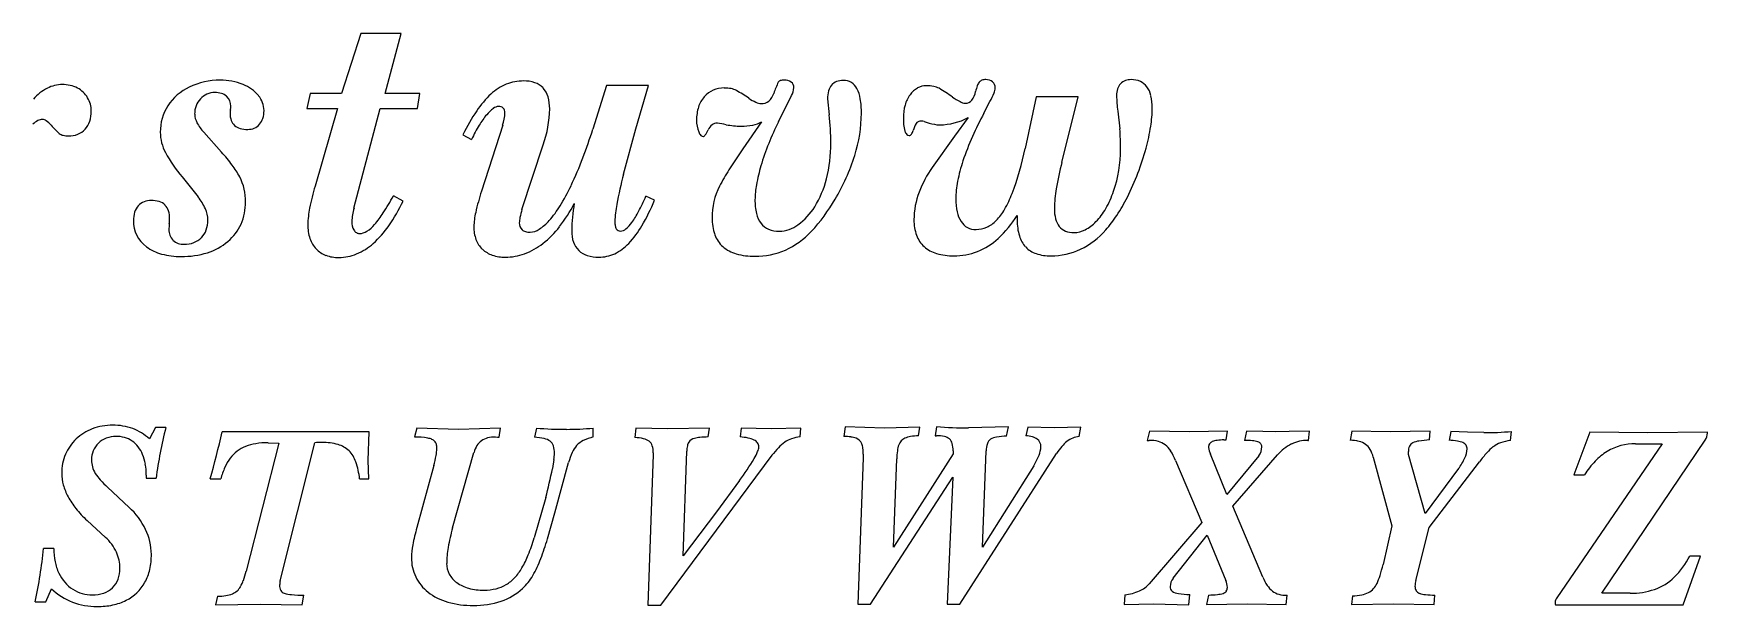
# Model space of a CAD drawing. Extents: x 13 to 1593, y -4 to 197.
# Drawn here: x 1120.9 to 1592.7, y 15.4 to 176.9 of the extents above; entities that cross this region are included whole.
import ezdxf

# ---------------------------------------------------------------- set-up
doc = ezdxf.new("R2010")
doc.units = 0
doc.layers.get('0').update_dxf_attribs({"linetype": 'CONTINUOUS'})

msp = doc.modelspace()

# ---------------------------------------------------------------- linework, layer by layer
for p, q in [((1213.15, 176.89), (1207.68, 159.97)), ((1224.55, 176.89), (1213.15, 176.89)), ((1219.97, 159.97), (1224.55, 176.89)), ((1282.39, 162.19), (1278.53, 149.94)), ((1294.23, 162.19), (1282.39, 162.19)), ((1290.63, 150.04), (1294.23, 162.19)), ((1198.83, 159.97), (1197.9, 155.72)), ((1197.9, 155.72), (1206.54, 155.72)), ((1207.68, 159.97), (1198.83, 159.97)), ((1206.54, 155.72), (1200.24, 133.88)), ((1211.22, 127.63), (1218.57, 155.72)), ((1218.57, 155.72), (1229.14, 155.72)), ((1229.76, 159.97), (1219.97, 159.97)), ((1229.14, 155.72), (1229.76, 159.97)), ((1330.9, 151.95), (1334.52, 159.37)), ((1344.69, 158.48), (1345.16, 153.99)), ((1388.8, 154.43), (1390.49, 157.69)), ((1403.49, 159.02), (1400.41, 144.52)), ((1415.37, 159.02), (1403.49, 159.02)), ((1410.78, 140.56), (1415.37, 159.02)), ((1253.13, 151.02), (1247.13, 132.47)), ((1326.13, 152.01), (1320.85, 144.35)), ((1371.97, 152.06), (1373.38, 151.66)), ((1384.32, 153.18), (1380.47, 147.92)), ((1426.52, 155.01), (1427.09, 149.98)), ((1173.89, 143.43), (1168.87, 149.05)), ((1241.92, 148.35), (1244.37, 147.05)), ((1287.14, 137.24), (1290.63, 150.04)), ((1380.47, 147.92), (1374.19, 139.14)), ((1258.56, 127.28), (1264.55, 145.53)), ((1320.85, 144.35), (1316.92, 138.47)), ((1162.74, 136.46), (1167.25, 130.83)), ((1225.07, 129.66), (1222.32, 131.12)), ((1295.95, 129.88), (1293.5, 131.02)), ((1398.17, 125.58), (1398.17, 124.23)), ((1375.46, 66.09), (1375, 63.51)), ((1155.28, 65.87), (1153.54, 62.67)), ((1158.18, 65.87), (1155.28, 65.87)), ((1215.45, 64.62), (1174.02, 64.62)), ((1190.04, 61.41), (1180.8, 25.34)), ((1186.98, 61.55), (1190.04, 61.41)), ((1190.39, 22.64), (1200.19, 61.55)), ((1215.24, 56.59), (1215.45, 64.62)), ((1228.93, 65.7), (1228.29, 63.18)), ((1240.7, 65.34), (1228.93, 65.7)), ((1252.53, 65.7), (1240.7, 65.34)), ((1251.08, 63.18), (1251.66, 63.16)), ((1251.66, 63.16), (1252.18, 63.11)), ((1252.18, 63.11), (1252.53, 65.7)), ((1262.64, 65.7), (1262.11, 63.11)), ((1278.68, 63.18), (1278.68, 65.7)), ((1290.63, 65.63), (1290.41, 63)), ((1299.7, 65.45), (1290.63, 65.63)), ((1311.47, 65.63), (1299.7, 65.45)), ((1311.04, 63.19), (1311.47, 65.63)), ((1320.4, 65.63), (1320.04, 63.19)), ((1328.83, 65.45), (1320.4, 65.63)), ((1337.16, 65.63), (1328.83, 65.45)), ((1336.95, 63.19), (1337.16, 65.63)), ((1349.7, 66.02), (1349.31, 63.33)), ((1360.79, 65.68), (1349.7, 66.02)), ((1370.74, 65.95), (1360.79, 65.68)), ((1370.36, 63.51), (1370.74, 65.95)), ((1375, 63.51), (1375.39, 63.51)), ((1395.69, 66.02), (1384.46, 65.77)), ((1395.19, 63.43), (1395.69, 66.02)), ((1401.14, 65.95), (1400.61, 63.51)), ((1408.62, 65.77), (1401.14, 65.95)), ((1416.1, 65.95), (1408.62, 65.77)), ((1415.64, 63.33), (1416.1, 65.95)), ((1435.5, 64.85), (1434.82, 62.24)), ((1434.82, 62.24), (1435.39, 62.24)), ((1446.73, 64.67), (1435.5, 64.85)), ((1457.41, 64.85), (1446.73, 64.67)), ((1456.45, 62.34), (1457.05, 62.34)), ((1457.05, 62.34), (1457.41, 64.85)), ((1462.79, 64.85), (1462.26, 62.24)), ((1467.44, 64.73), (1462.79, 64.85)), ((1470.84, 64.67), (1467.44, 64.73)), ((1474.83, 64.73), (1470.84, 64.67)), ((1480.56, 64.85), (1474.83, 64.73)), ((1480.06, 62.24), (1480.27, 62.24)), ((1480.27, 62.24), (1480.56, 64.85)), ((1492.51, 64.86), (1492.01, 62.24)), ((1503.31, 64.59), (1492.51, 64.86)), ((1514.57, 64.86), (1503.31, 64.59)), ((1514.4, 62.35), (1514.57, 64.86)), ((1520.42, 64.77), (1519.93, 62.24)), ((1525.13, 64.52), (1520.42, 64.77)), ((1529.67, 64.41), (1525.13, 64.52)), ((1537.18, 62.17), (1537.5, 64.77)), ((1559.6, 64.57), (1555.03, 52.55)), ((1575.89, 64.36), (1559.6, 64.57)), ((1562.93, 19.14), (1592.08, 62.3)), ((1592.75, 64.57), (1575.89, 64.36)), ((1592.75, 64.29), (1592.75, 64.57)), ((1239, 37.56), (1245.04, 58.85)), ((1267.57, 56.84), (1267.15, 54.26)), ((1295.59, 58.21), (1294.06, 15.81)), ((1295.59, 58.74), (1295.59, 58.21)), ((1297.68, 15.81), (1329.05, 58.02)), ((1303.99, 29.68), (1305.02, 59.19)), ((1354.77, 57.3), (1353.24, 16.04)), ((1354.77, 58.32), (1354.77, 57.3)), ((1380.1, 58.41), (1363.27, 32.18)), ((1363.27, 32.18), (1364.19, 57.02)), ((1380.1, 59.29), (1380.1, 58.41)), ((1381.98, 16.04), (1409.26, 58.54)), ((1388.35, 32.18), (1389.38, 59.28)), ((1457.26, 46.93), (1452.62, 58.34)), ((1466.27, 57.91), (1457.26, 46.93)), ((1458.93, 43.67), (1471.55, 58.13)), ((1498.53, 57.53), (1503.81, 38.18)), ((1508.45, 58.27), (1508.45, 59.05)), ((1513.19, 41.65), (1508.45, 58.27)), ((1579.96, 61.29), (1550.28, 17.83)), ((1572.42, 61.29), (1579.96, 61.29)), ((1152.67, 52.44), (1152.67, 51.55)), ((1215.38, 51.36), (1215.24, 56.59)), ((1233.7, 55.13), (1228.93, 37.65)), ((1267.79, 41.83), (1271.73, 56.01)), ((1402.81, 55.07), (1388.35, 32.18)), ((1442.8, 56.53), (1450.21, 39.09)), ((1522.55, 54.27), (1513.19, 41.65)), ((1514.33, 37.72), (1528.5, 56.22)), ((1555.03, 52.55), (1558.08, 52.55)), ((1147.83, 43.35), (1141.77, 49)), ((1152.67, 51.55), (1155.43, 51.55)), ((1170.69, 51.36), (1173.67, 51.36)), ((1212.79, 51.36), (1215.38, 51.36)), ((1319.9, 50.91), (1313.43, 42.11)), ((1356.79, 16.04), (1380.03, 51.87)), ((1380.03, 51.87), (1378.43, 16.04)), ((1265.27, 46.13), (1262.04, 34.72)), ((1467.37, 23.71), (1458.93, 43.67)), ((1135.96, 39.67), (1141.21, 34.88)), ((1265.74, 34.44), (1267.79, 41.83)), ((1313.43, 42.11), (1303.99, 29.68)), ((1450.21, 39.09), (1435.39, 21.83)), ((1503.81, 38.18), (1501.29, 27.26)), ((1442.09, 23.36), (1451.73, 35.55)), ((1451.73, 35.55), (1456.98, 22.76)), ((1510.5, 22.76), (1514.33, 37.72)), ((1126.6, 31.77), (1123.69, 31.77)), ((1585.84, 15.89), (1590.77, 29.62)), ((1590.77, 29.62), (1587.79, 29.62)), ((1124.32, 16.77), (1125.91, 20.4)), ((1570.97, 19.14), (1562.93, 19.14)), ((1121.35, 16.77), (1124.32, 16.77)), ((1172.71, 18.34), (1172.14, 15.88)), ((1172.14, 15.88), (1184.78, 16.06)), ((1184.78, 16.06), (1196.64, 15.88)), ((1196.64, 15.88), (1197.06, 18.59)), ((1294.06, 15.81), (1297.68, 15.81)), ((1353.24, 16.04), (1356.79, 16.04)), ((1378.43, 16.04), (1381.98, 16.04)), ((1428.51, 18.72), (1428.3, 15.94)), ((1428.3, 15.94), (1436.56, 16.12)), ((1436.56, 16.12), (1446.52, 15.85)), ((1446.52, 15.85), (1446.8, 18.79)), ((1452.09, 18.64), (1451.52, 15.94)), ((1451.52, 15.94), (1462.94, 16.12)), ((1462.94, 16.12), (1473.96, 15.94)), ((1473.96, 15.94), (1474.24, 18.57)), ((1492.72, 18.4), (1492.36, 15.94)), ((1492.36, 15.94), (1504.34, 16.12)), ((1504.34, 16.12), (1515.71, 15.94)), ((1515.71, 15.94), (1515.85, 18.65)), ((1549.93, 15.89), (1585.84, 15.89))]:
    msp.add_line(p, q)
for centre, radius, start, end in [((1131.18, 149.25), 13.8, 117.603, 138.342), ((1129.03, 153.16), 9.33, 90.078, 117.016), ((1129.22, 153.6), 8.89, 62.732, 91.348), ((1129.97, 155.22), 7.11, 29.84, 62.136), ((1171.06, 148.46), 14.71, 115.208, 146.828), ((1173.24, 144.28), 19.43, 89.212, 115.75), ((1173.83, 147.23), 16.47, 68.198, 91.12), ((1176.05, 152.59), 10.68, 39.437, 68.622), ((1259.58, 149.37), 14.3, 112.349, 133.049), ((1258.95, 150.54), 12.97, 89.681, 111.771), ((1259.19, 154.25), 9.27, 71.126, 91.052), ((1260.25, 157.47), 5.88, 43.629, 70.659), ((1259.85, 157.23), 6.33, 16.884, 42.734), ((1315.38, 154.37), 7.16, 88.352, 139.129), ((1315.69, 151.71), 9.81, 79.137, 90.599), ((1316.59, 156.34), 5.09, 61.588, 79.35), ((1285.94, 103.69), 66.01, 56.342, 59.931), ((1361.35, 148.86), 33.72, 154.94, 160.671), ((1331.7, 162.61), 1.05, 107.263, 149.454), ((1332.39, 160.54), 3.23, 88.186, 107.984), ((1332.66, 160.76), 3.01, 53.002, 93.148), ((1333.29, 161.66), 1.91, 358.786, 51.787), ((1329.89, 162), 5.32, 330.408, 355.922), ((1352.92, 158.62), 8.22, 164.996, 180.943), ((1349.05, 159.66), 4.22, 140.162, 165.07), ((1348.42, 160.1), 3.45, 110.55, 139.048), ((1349.05, 158.25), 5.41, 88.846, 109.946), ((1349.29, 159.55), 4.11, 26.012, 91.754), ((1344.52, 156.95), 9.54, 9.178, 27.484), ((1373.35, 155.81), 6.6, 120.024, 144.698), ((1372.5, 157.08), 5.08, 89.521, 118.915), ((1372.66, 151.59), 10.57, 79.309, 90.633), ((1373.69, 156.92), 5.15, 61.28, 79.601), ((1347.45, 113.45), 55.92, 54.506, 59.1), ((1380.08, 161.81), 6.5, 324.737, 348.716), ((1397.9, 158.12), 11.7, 159.956, 168.077), ((1390.6, 160.84), 3.91, 143.862, 160.755), ((1388.81, 162.07), 1.74, 110.436, 141.528), ((1389.24, 160.81), 3.08, 88.664, 109.894), ((1389.42, 161.08), 2.81, 50.07, 92.07), ((1389.84, 161.6), 2.14, 358.215, 49.736), ((1388.01, 161.7), 3.97, 336.983, 357.587), ((1432.23, 159.5), 6.08, 162.525, 180.993), ((1429.9, 160.21), 3.64, 136.232, 162.241), ((1430.07, 159.9), 3.98, 87.288, 134.71), ((1430.4, 157.52), 6.36, 67.058, 91.242), ((1430.97, 159.1), 4.68, 36.323, 66.009), ((1429.08, 157.84), 6.96, 12.709, 35.48), ((1129.8, 155.02), 7.36, 359.983, 30.487), ((1170.12, 149.22), 13.51, 147.319, 180.657), ((1172.4, 154.3), 6.1, 136.738, 181.366), ((1171.91, 154.95), 5.3, 89.283, 138.254), ((1172.07, 154.01), 6.24, 73.353, 90.832), ((1172.69, 156.16), 4, 49.575, 73.1), ((1172.97, 156.54), 3.53, 357.481, 48.922), ((1169.12, 156.66), 7.39, 350.157, 357.888), ((1179.15, 155.06), 6.71, 0.682, 39.915), ((1268.76, 139.71), 27.62, 133.292, 146.141), ((1256.82, 147.11), 10.71, 126.16, 139.993), ((1252.22, 153.55), 2.8, 93.939, 128.021), ((1252.11, 154.65), 1.69, 46.218, 92.753), ((1252, 154.67), 1.76, 356.641, 42.944), ((1255.23, 155.86), 11.15, 359.011, 16.715), ((1319.48, 152.63), 11.7, 162.406, 180.794), ((1316.12, 153.64), 8.19, 138.697, 162.034), ((1330, 169.72), 13.37, 236.009, 245.811), ((1326.19, 161.02), 3.87, 244.545, 267.058), ((1326.16, 160.49), 3.34, 267.024, 306.511), ((1324.74, 161.47), 5, 312.979, 343.17), ((1331.73, 154.69), 22.52, 359.357, 9.664), ((1379.33, 153.23), 13.24, 164.695, 180.66), ((1375.22, 154.32), 8.99, 143.82, 164.508), ((1389.08, 171.75), 15.73, 234.334, 243.457), ((1383.8, 160.9), 3.66, 241.611, 265.88), ((1383.66, 159.49), 2.24, 266.811, 320.421), ((1366.99, 170.42), 26.72, 331.554, 337.388), ((1467.61, 160.63), 41.47, 181.71, 187.788), ((1402.88, 156.16), 33.36, 350.641, 359.474), ((1421.58, 156.07), 14.66, 359.163, 12.993), ((1124.85, 147.31), 5.74, 118.786, 135.858), ((1123.43, 149.91), 2.78, 91.094, 118.874), ((1123.24, 150.62), 2.07, 52.891, 86.315), ((1120.08, 146.07), 7.61, 40.65, 54.597), ((1144.84, 167.42), 25.08, 220.807, 228.295), ((1130.83, 154.08), 6.21, 317.883, 341.795), ((1128.16, 154.89), 9, 342.183, 0.833), ((1171.67, 154.31), 5.36, 181.619, 208.343), ((1178.23, 157.73), 12.77, 207.885, 222.839), ((1183.75, 154.14), 7.46, 170.296, 178.362), ((1181.92, 154.24), 5.63, 178.873, 199.192), ((1179.87, 153.56), 3.47, 199.685, 227.776), ((1181.42, 154.08), 4.21, 268.177, 318.797), ((1181.03, 154.44), 4.75, 318.585, 342.045), ((1179.03, 155.04), 6.83, 342.415, 0.804), ((1291.64, 124.07), 55.34, 145.893, 153.972), ((1284.36, 128.24), 44.2, 148.877, 154.808), ((1264.78, 140.16), 21.27, 139.442, 149.107), ((1242.2, 154.78), 11.55, 341.016, 358.941), ((1235.05, 156.07), 31.33, 340.332, 359.265), ((1315.79, 152.19), 8.01, 177.979, 202.338), ((1314.46, 148.16), 3.75, 127.8, 155.487), ((1313.6, 149.14), 2.46, 89.215, 126.025), ((1310.51, 125.22), 26.56, 77.786, 83.227), ((1320.42, 173.12), 22.35, 258.926, 269.754), ((1320.5, 166.65), 15.89, 269.349, 281.387), ((1322.07, 159.02), 8.1, 281.16, 300.046), ((1392.4, 120.01), 69.3, 152.556, 163.593), ((1273.6, 145.79), 72.03, 0.16, 6.536), ((1313.76, 154.67), 40.49, 342.564, 359.675), ((1378.26, 152.59), 12.18, 177.718, 195.207), ((1384.09, 144.56), 16.03, 154.226, 161.978), ((1370.59, 151.03), 1.06, 111.172, 151.771), ((1371.11, 149.65), 2.53, 88.089, 110.762), ((1370.94, 148.3), 3.9, 74.668, 86.346), ((1376.64, 161.47), 10.34, 251.6, 268.077), ((1376.05, 168.94), 17.8, 270.801, 297.689), ((1463.69, 113.35), 85.42, 151.253, 161.134), ((1129.81, 150.79), 2.67, 231.692, 256.91), ((1130.63, 154.15), 6.13, 256.502, 270.958), ((1130.85, 155.1), 7.08, 269.06, 291.091), ((1131.35, 153.6), 5.5, 291.842, 317.926), ((1168.88, 149.15), 12.27, 180.407, 208.309), ((1180.18, 154.02), 4.02, 228.935, 254.4), ((1181.15, 157.5), 7.64, 254.397, 270.972), ((1162.1, 185.59), 121.77, 334.936, 342.972), ((1311.42, 150.42), 3.3, 202.687, 222.923), ((1309.74, 148.83), 0.984, 221.99, 267.713), ((1309.69, 148.1), 0.256, 271.654, 297.747), ((1309.53, 148.42), 0.615, 297.255, 311.77), ((1308.55, 149.47), 2.05, 312.618, 325.662), ((1301.36, 154.31), 10.72, 325.966, 334.638), ((1368.73, 150.04), 2.32, 196.345, 222.706), ((1367.75, 149.17), 1.01, 224.117, 270.279), ((1367.75, 148.76), 0.595, 270.375, 300.967), ((1367.51, 149.14), 1.05, 301.48, 322.459), ((1365.55, 150.53), 3.44, 323.992, 343.007), ((1368.83, 145), 58.47, 359.332, 4.886), ((1374.3, 160.7), 62.31, 344.974, 350.796), ((1198.91, 166), 46.7, 209.036, 219.241), ((1139.83, 112.22), 46.2, 36.647, 42.495), ((1306.88, 145.61), 38.76, 345.527, 0.558), ((1297.36, 159.91), 57.71, 328.971, 342.477), ((1316.75, 161.75), 85.42, 339.464, 348.362), ((1392.06, 144.02), 35.24, 340.828, 0.482), ((1364.25, 163.52), 72.74, 333.263, 344.883), ((1155.82, 124.04), 26.31, 28.252, 36.767), ((1421.75, 103.88), 138.68, 166.079, 169.67), ((1371.7, 103.49), 65, 147.439, 152.152), ((1377.08, 124.7), 53.28, 163.775, 169.662), ((1402.7, 119.71), 34.5, 145.72, 158.745), ((1424.83, 127.01), 44.23, 161.606, 169.256), ((1496.35, 118.19), 88.45, 165.348, 170.259), ((1165.69, 129.67), 14.96, 359.02, 27.17), ((1262.38, 115.31), 64.85, 163.359, 168.994), ((1314.41, 111.22), 70.55, 162.472, 167.503), ((1217.48, 160.11), 60.81, 328.433, 334.577), ((1331.28, 125.2), 19.12, 153.087, 180.852), ((1348.95, 129.72), 24.7, 169.404, 179.241), ((1316.98, 142.86), 28.29, 328.445, 345.807), ((1390.29, 124.42), 21.23, 158.446, 180.103), ((1408.74, 130.02), 27.87, 169.178, 179.592), ((1443.41, 127.06), 34.77, 169.905, 179.07), ((1397.66, 142.05), 29.3, 330.348, 340.877), ((1154.09, 125.06), 4.93, 138.552, 162.87), ((1153.84, 125.19), 4.65, 87.412, 137.605), ((1154.18, 122.62), 7.22, 72.696, 91.05), ((1155.09, 125.62), 4.09, 45.618, 72.475), ((1155.03, 125.68), 4.08, 17.54, 44.407), ((1156.2, 121.64), 14.37, 24.002, 39.764), ((1161.98, 124.22), 8.05, 0.749, 23.983), ((1165.53, 129.19), 15.12, 336.63, 0.839), ((1224.21, 122.56), 26.01, 168.615, 178.991), ((1225.14, 123.39), 14.54, 163.042, 178.105), ((1154.73, 168.25), 77.11, 327.072, 331.212), ((1179.21, 151.8), 50.93, 325.168, 334.234), ((1244.55, 143.34), 28.97, 318.595, 328.677), ((1236.35, 147.86), 41.5, 322.254, 332.956), ((1327.25, 119.98), 54.68, 170.526, 178.629), ((1316.59, 122.59), 31.88, 168.873, 177.703), ((1236.28, 155.97), 62.42, 332.063, 336.437), ((1240.4, 153.22), 60.26, 329.576, 337.209), ((1339.98, 129.81), 15.73, 179.139, 193.424), ((1326.22, 137.06), 17.37, 305.767, 328.801), ((1303.23, 155.31), 50.32, 317.165, 330.017), ((1397.02, 130.03), 16.14, 179.301, 192.222), ((1367.71, 142.91), 31.08, 329.918, 339.039), ((1420.2, 127.44), 11.56, 179.106, 194.066), ((1407.13, 136.63), 18.39, 316.037, 330.406), ((1382.51, 154.12), 52.2, 326.93, 333.457), ((1156.93, 124.23), 7.89, 163.127, 180.884), ((1157.73, 123.91), 8.69, 178.696, 234.778), ((1152.05, 124.76), 7.21, 358.949, 17.317), ((1174.91, 121.39), 15.87, 173.373, 179.029), ((1143.72, 125.07), 15.54, 353.182, 358.383), ((1161.86, 124.2), 8.16, 340.804, 0.861), ((1166.79, 128.89), 13.84, 310.003, 335.686), ((1210.31, 122.82), 12.1, 179.072, 197.827), ((1215.06, 123.75), 4.46, 178.534, 210.05), ((1210, 128.93), 9.17, 301.976, 320.116), ((1197.72, 138.82), 28.33, 311.915, 325.328), ((1193.98, 142.64), 30.25, 319.639, 327.376), ((1265.53, 121.79), 20.55, 166.786, 178.274), ((1265.98, 123.34), 8.16, 167.748, 178.397), ((1260.32, 123.38), 2.51, 175.702, 226.351), ((1285.34, 119.46), 27.9, 163.737, 168.412), ((1256.17, 132.93), 13.36, 302.976, 319.115), ((1290.66, 123.8), 5.92, 179.299, 190.624), ((1287.38, 123.16), 2.58, 190.175, 209.887), ((1282.15, 128.77), 8.99, 309.395, 325.381), ((1268.39, 136.61), 27.71, 317.07, 329.896), ((1267.7, 139.18), 26.8, 324.618, 332.314), ((1325.65, 124.65), 13.48, 178.87, 199.289), ((1332.06, 127.89), 7.59, 193.18, 216.444), ((1330.2, 126.62), 5.33, 217.362, 246.824), ((1330.89, 130.39), 9.23, 271.264, 306.454), ((1381.3, 124.15), 12.24, 178.934, 199.723), ((1389.43, 128.36), 8.38, 192.035, 212.068), ((1386.36, 126.39), 4.73, 211.644, 272.356), ((1385.92, 130.31), 8.81, 294.451, 315.81), ((1380.81, 135.25), 15.92, 315.889, 330.152), ((1368, 145.31), 36.05, 313.486, 326.819), ((1412.73, 123.97), 14.56, 178.989, 196.432), ((1414.54, 126), 5.72, 193.886, 217.849), ((1411.97, 131.82), 11.56, 297.488, 316.573), ((1397.34, 144.43), 34.48, 318.378, 326.986), ((1163.11, 121.49), 4.06, 177.485, 224.384), ((1163.12, 121.77), 4.28, 226.97, 273.088), ((1164.03, 123.43), 5.84, 290.678, 315.723), ((1163.93, 123.54), 5.99, 315.599, 340.268), ((1164.96, 130.91), 16.56, 287.387, 310.355), ((1206.2, 121.55), 7.8, 198.19, 223.342), ((1213.15, 122.62), 2.24, 209.496, 235.595), ((1212.72, 122.06), 1.54, 236.999, 270.555), ((1212.65, 124.67), 4.15, 271.222, 302.085), ((1254.97, 122.24), 9.97, 179.041, 199.994), ((1252.34, 121.37), 7.21, 200.621, 226.66), ((1260.2, 123.48), 2.51, 230.027, 254.998), ((1260.82, 125.76), 4.87, 254.931, 270.946), ((1260.72, 125.8), 4.91, 272.103, 303.688), ((1247.91, 138.88), 26.87, 307.983, 322.29), ((1282, 121.12), 9.42, 178.973, 198.699), ((1278.75, 120.07), 6, 199.148, 225.806), ((1286.29, 122.53), 1.33, 209.845, 272.66), ((1286.2, 123.73), 2.52, 273.406, 310.977), ((1320.78, 123.02), 8.35, 199.796, 227.942), ((1330.93, 128.65), 7.5, 247.769, 271.224), ((1323.3, 136.88), 23.07, 294.371, 316.849), ((1377.41, 122.85), 8.14, 200.309, 227.633), ((1386.59, 129.04), 7.37, 269.728, 293.787), ((1380.1, 132.72), 18.59, 291.707, 313.135), ((1406.38, 122.12), 7.94, 196.535, 222.713), ((1413.36, 125.18), 4.28, 218.861, 247.955), ((1414.04, 127.09), 6.3, 248.754, 271.196), ((1414.12, 127.78), 6.99, 270.414, 297.139), ((1406.12, 136.41), 22.6, 295.892, 318.799), ((1160.37, 127.17), 12.88, 233.54, 254.827), ((1162.25, 134.25), 20.21, 254.962, 270.712), ((1162.83, 138.2), 24.15, 269.221, 287.067), ((1163.47, 125.14), 7.64, 269.129, 290.049), ((1205.86, 121.28), 7.37, 223.638, 249.613), ((1206.78, 124.08), 10.31, 250.215, 270.957), ((1206.96, 126.82), 13.05, 269.98, 292.492), ((1205.4, 130.25), 16.82, 292.942, 311.945), ((1252.75, 121.81), 7.81, 226.714, 251.038), ((1253.7, 124.85), 10.99, 251.499, 270.849), ((1253.87, 129.67), 15.81, 269.969, 290.083), ((1252.57, 132.87), 19.26, 290.436, 308.065), ((1278.92, 120.35), 6.32, 226.482, 252.125), ((1280.08, 124.13), 10.27, 252.435, 270.967), ((1280.29, 124.39), 10.53, 269.777, 294.777), ((1279.03, 126.74), 13.19, 295.464, 316.96), ((1321.56, 124.18), 9.74, 229.095, 254.489), ((1323.92, 132.68), 18.56, 254.477, 270.968), ((1324.43, 135.15), 21.03, 269.465, 293.512), ((1378.06, 123.74), 9.24, 228.382, 253.523), ((1379.99, 130.41), 16.18, 253.664, 270.947), ((1380.4, 132.57), 18.34, 269.547, 291.001), ((1405.86, 121.84), 7.37, 223.911, 251.414), ((1407.42, 126.72), 12.49, 251.767, 271.089), ((1407.76, 133.46), 19.23, 269.693, 295.339), ((1143.01, 50.74), 15.76, 89.378, 110.648), ((1143.37, 50.24), 16.26, 70.22, 90.637), ((1383.85, 174.5), 108.73, 265.571, 270.319), ((1141.75, 53.28), 12.87, 133.43, 157.05), ((1142.33, 52.64), 13.74, 110.773, 133.354), ((1143.58, 56.84), 6.35, 133.772, 181.216), ((1143.73, 56.83), 6.47, 111.05, 134.695), ((1144.07, 55.7), 7.64, 89.272, 110.411), ((1144.34, 55.5), 7.84, 56.565, 91.264), ((1143.93, 55.29), 8.25, 21.127, 54.982), ((1143.97, 52.34), 14.08, 47.172, 69.654), ((1277.59, 35.44), 123.22, 165.703, 172.487), ((966.54, 109.78), 212.34, 344.03, 347.72), ((1186.85, 39.89), 21.66, 89.648, 98.847), ((1201.97, 39.03), 22.59, 89.467, 94.514), ((1202.49, 45.66), 15.96, 74.51, 91.12), ((1228.04, 37.57), 25.61, 80.933, 89.43), ((1231.26, 58.24), 4.69, 65.54, 80.051), ((1232.18, 60.25), 2.47, 43.411, 65.651), ((1232.41, 60.56), 2.1, 15.917, 41.655), ((1250.08, 58.04), 5, 125.773, 147.254), ((1250.28, 57.67), 5.42, 104.883, 125.231), ((1250.98, 54.95), 8.23, 89.346, 104.745), ((1261.53, 48.58), 14.54, 76.874, 87.696), ((1270.65, 154.12), 88.78, 264.822, 270.301), ((1263.89, 58.3), 4.53, 54.377, 78.013), ((1264.74, 59.82), 2.82, 17.696, 50.501), ((1271.17, 143.62), 78.28, 269.966, 275.505), ((1278.58, 56.49), 6.31, 115.621, 136.863), ((1281.72, 50.12), 13.41, 103.121, 115.944), ((1290.16, 51.25), 11.76, 76.729, 88.746), ((1291.96, 58.62), 4.17, 53.522, 77.591), ((1292.67, 59.84), 2.77, 18.168, 50.321), ((1308.43, 60.07), 3.3, 150.242, 169.19), ((1307.69, 60.29), 2.55, 101.928, 146.359), ((1309.59, 52.86), 10.22, 95.045, 103.736), ((1312.25, 26.87), 36.34, 91.904, 95.622), ((1319.13, 47.36), 15.86, 78.252, 86.681), ((1321.05, 56.37), 6.65, 63.637, 78.705), ((1322.83, 59.9), 2.7, 36.584, 64.164), ((1323.48, 60.45), 1.84, 359.213, 34.861), ((1340.07, 51.32), 12.76, 125.696, 136.19), ((1337.11, 55.25), 7.84, 108.888, 124.907), ((1338.04, 52.49), 10.76, 95.833, 108.802), ((1349.19, 48.1), 15.23, 82.045, 89.568), ((1350.48, 56.92), 6.31, 68.928, 82.48), ((1351.81, 60.23), 2.75, 22.582, 69.956), ((1367.79, 59.93), 3.18, 113.976, 161.184), ((1369.08, 56.8), 6.57, 98.726, 113.141), ((1370.91, 45.99), 17.53, 91.816, 99.295), ((1375.56, 53.74), 9.77, 77.728, 91.017), ((1376.97, 59.98), 3.38, 51.59, 78.667), ((1377.25, 60.66), 2.68, 14.945, 47.254), ((1373.02, 59.45), 7.08, 358.691, 15.537), ((1392.14, 60.51), 2.53, 126.901, 161.273), ((1393.01, 58.64), 4.56, 98.583, 121.586), ((1395.5, 45.47), 17.97, 90.98, 100.155), ((1400.12, 54.6), 8.93, 74.844, 86.857), ((1401.38, 59.15), 4.2, 55.297, 75.176), ((1402.34, 60.57), 2.5, 357.523, 54.761), ((1418.86, 53.68), 10.62, 128.942, 139.896), ((1416.33, 56.59), 6.78, 95.891, 127.76), ((1435.53, 52.5), 9.74, 75.481, 90.811), ((1436.6, 56.65), 5.45, 52.889, 75.486), ((1453.78, 60.3), 1.7, 112.138, 146.855), ((1455.08, 57.09), 5.17, 96.583, 112.083), ((1456.31, 47.85), 14.49, 89.465, 97.246), ((1462.43, 39.8), 22.44, 84.639, 90.439), ((1464, 55.49), 6.67, 72.354, 85.423), ((1465.5, 60.18), 1.75, 39.861, 72.776), ((1479.98, 51.82), 10.41, 89.563, 115.674), ((1491.87, 51.21), 11.04, 76.18, 89.303), ((1493.19, 56.46), 5.62, 55.776, 76.385), ((1510.47, 59.85), 1.89, 116.121, 155.579), ((1512.31, 55.32), 6.78, 97.551, 113.25), ((1515.86, 33.38), 29, 92.896, 98.819), ((1519.37, 43.55), 18.7, 81.103, 88.3), ((1521.4, 55.96), 6.13, 66.678, 81.866), ((1523, 59.7), 2.06, 34.496, 66.535), ((1530.13, 139.44), 75.04, 269.646, 275.634), ((1536.73, 54.78), 7.15, 108.876, 127.507), ((1538.64, 49.28), 12.98, 96.49, 109.005), ((1588.78, 64.52), 3.98, 326.022, 356.646), ((1142.25, 53.07), 13.41, 157.06, 180.405), ((1144.14, 56.64), 6.91, 179.497, 212.377), ((1139.78, 53.38), 12.81, 9.822, 22.415), ((1187.12, 49.14), 13.48, 143.052, 155.894), ((1184.34, 51.24), 9.99, 111.703, 143.101), ((1185.59, 47.86), 13.59, 98.773, 111.333), ((1204.84, 54.05), 7.24, 46.536, 74.735), ((1203.62, 53.4), 8.57, 18.838, 43.593), ((1203.57, 63.75), 31.34, 344.036, 349.284), ((1222.74, 60.21), 11.84, 348.87, 358.927), ((1230.63, 60.05), 3.95, 359.013, 15.886), ((1251.61, 57.1), 6.79, 147.578, 165.082), ((1261.42, 58.75), 6.3, 358.606, 17.726), ((1253.51, 58.86), 14.21, 351.829, 358.955), ((1287.78, 51.95), 16.56, 155.45, 165.774), ((1280.11, 55.49), 8.11, 139.109, 155.737), ((1289.72, 58.88), 5.87, 358.632, 18.07), ((1313.81, 58.93), 8.79, 168.51, 178.347), ((1253.24, 99.67), 82.59, 323.818, 328.974), ((1311, 64.83), 15.14, 329.276, 337.611), ((1321.4, 60.65), 3.93, 336.214, 356.788), ((1346.84, 44.76), 22.19, 136.061, 143.315), ((1349.27, 59.34), 5.43, 7.27, 21.058), ((1342.7, 58.42), 12.06, 359.539, 7.626), ((1386.09, 56.27), 21.91, 172.011, 178.043), ((1372.86, 58.2), 8.54, 161.121, 172.444), ((1395.94, 59.16), 6.56, 160.829, 178.962), ((1388.18, 64.38), 17.34, 327.53, 338.594), ((1397.85, 60.66), 6.98, 338.01, 358.348), ((1425.45, 48.06), 19.28, 139.737, 147.094), ((1435.45, 55.56), 7.03, 31.809, 50.736), ((1427.68, 50.59), 16.24, 21.461, 32.269), ((1453.96, 60.28), 1.88, 149.346, 181.86), ((1456.95, 60.58), 4.87, 184.244, 207.363), ((1463.12, 60.38), 4, 321.929, 0.72), ((1465.74, 60.47), 1.37, 358.21, 36.906), ((1480.99, 50.17), 12.34, 116.554, 139.856), ((1493.59, 57.29), 4.71, 30.476, 54.092), ((1490.57, 55.53), 8.21, 14.109, 30.399), ((1512.13, 59.18), 3.69, 156.771, 181.978), ((1509.22, 64.35), 16.71, 322.873, 335.094), ((1518.76, 60.02), 6.24, 334.346, 357.984), ((1523.08, 59.85), 1.91, 358.457, 32.175), ((1556.43, 35.32), 34.89, 137.859, 143.206), ((1542.33, 48.18), 15.81, 129.045, 138.116), ((1573.62, 44.27), 17.43, 121.654, 136.015), ((1572.27, 46.32), 14.97, 89.41, 121.358), ((1141.52, 53), 12.68, 180.117, 195.235), ((1150.64, 60.91), 14.69, 212.888, 221.919), ((1134.88, 52.53), 17.78, 359.698, 9.814), ((1193.64, 46.2), 20.62, 155.849, 165.517), ((1192.41, 49.39), 20.48, 5.524, 19.34), ((1131.33, 81.42), 138.51, 345.238, 348.689), ((1578.53, 39.55), 24.24, 136.052, 147.575), ((1144.35, 53.81), 15.63, 195.361, 208.512), ((1162.43, 71.35), 30.43, 221.703, 227.256), ((1149.89, 56.82), 21.93, 208.522, 219.011), ((1158.15, 63.49), 32.55, 218.966, 227.026), ((1134.14, 28.25), 20.38, 25.845, 47.79), ((1132.18, 25.13), 13.3, 25.01, 47.202), ((1137.91, 30.08), 16.19, 0.116, 25.859), ((1284.64, 22.1), 57.84, 164.405, 169.382), ((1289.39, 23.19), 52.39, 164.082, 170.244), ((1209.29, 50.77), 55.13, 337.843, 343.082), ((1200.81, 53.22), 67.59, 338.924, 343.873), ((999.6, 43.45), 124.64, 347.638, 354.621), ((1144.93, 31.64), 18.33, 179.598, 191.37), ((1134.3, 26.11), 10.96, 0.214, 25.021), ((1135.3, 29.99), 18.81, 347.358, 0.384), ((1248.02, 28.8), 20.62, 168.926, 178.847), ((1239.74, 29.07), 12.33, 179.344, 205.56), ((1265.33, 27.25), 27.99, 170.081, 179.444), ((1233.03, 41.02), 29.47, 330.029, 337.987), ((1233.62, 40.32), 32.33, 329.938, 339.334), ((1566.43, 40.88), 24.14, 314.526, 332.2), ((1140.36, 30.76), 13.68, 191.52, 205.699), ((1137.93, 29.38), 10.9, 204.734, 236.851), ((1136.9, 26.02), 8.36, 339.428, 0.868), ((1139.75, 29.01), 14.25, 331.579, 347.256), ((1151.78, 32.86), 29.99, 340.366, 345.478), ((1239.62, 29.15), 12.26, 206.112, 232.186), ((1243.51, 27.45), 6.18, 179.356, 207.837), ((1244.45, 28.12), 7.32, 209.007, 234.429), ((1245.4, 33.92), 15.21, 317.041, 329.937), ((1247.59, 32.31), 16.23, 313.281, 329.729), ((1480.13, 29.12), 13.87, 202.975, 214.141), ((1484.16, 29.12), 17.02, 334.985, 342.963), ((1458.83, 37.14), 43.59, 342.648, 346.904), ((1572.63, 34.82), 15.48, 289.592, 313.903), ((1138.54, 33.89), 18.48, 226.883, 270.87), ((1137.41, 28.7), 10.04, 237.225, 270.467), ((1137.62, 27.92), 9.26, 269.181, 289.127), ((1138.32, 25.72), 6.95, 289.657, 313.817), ((1138.59, 25.47), 6.58, 313.587, 338.745), ((1141.69, 27.95), 12.03, 296.223, 331.63), ((1174.14, 25.84), 7.41, 277.68, 292.134), ((1175.12, 23.33), 4.72, 292.581, 330.386), ((1169.16, 26.57), 11.5, 331.058, 340.756), ((1198.73, 21.04), 8.49, 169.166, 177.375), ((1193.14, 21.31), 2.89, 177.576, 207.882), ((1192.13, 20.86), 1.79, 210.451, 252.245), ((1194.35, 28.53), 9.78, 253.552, 265.711), ((1242.13, 32.5), 16.45, 232.439, 254.139), ((1246.11, 30.26), 10.02, 233.848, 255.184), ((1247.67, 36.28), 16.25, 255.277, 270.724), ((1247.99, 33.99), 13.95, 269.548, 283.591), ((1248.81, 30.5), 10.37, 283.725, 300.848), ((1247.45, 32.61), 16.54, 288.572, 312.9), ((1248.21, 31.33), 11.39, 301.304, 316.947), ((1426.85, 33.29), 14.67, 276.518, 293.271), ((1429.67, 26.73), 7.53, 293.248, 319.423), ((1444.94, 21.05), 3.66, 141.032, 180.551), ((1442.84, 20.93), 1.57, 176.864, 231.255), ((1444.05, 22.9), 3.88, 235.526, 263.498), ((1447.35, 44.64), 25.85, 261.687, 268.787), ((1453.84, 26.83), 8.07, 275.344, 287.142), ((1455.72, 20.79), 1.74, 286.809, 323.29), ((1451.48, 20.53), 5.94, 2.652, 22.001), ((1455.61, 20.74), 1.79, 326.485, 2.2), ((1474.51, 25.28), 7.05, 213.901, 231.443), ((1473.34, 24.02), 5.34, 232.867, 254.574), ((1493.93, 25.7), 7.14, 280.904, 297.034), ((1494.5, 24.25), 5.59, 298.617, 335.489), ((1517.88, 20.96), 7.59, 166.312, 178.479), ((1512.73, 21.07), 2.44, 177.788, 209.261), ((1512.14, 20.83), 1.81, 211.903, 250.41), ((1513.82, 25.78), 7.03, 250.979, 265.173), ((1571.21, 39.48), 20.34, 269.309, 288.952), ((1138.96, 36.66), 21.25, 269.627, 281.619), ((1140.11, 31.01), 15.48, 281.673, 296.49), ((1172.85, 34.67), 16.34, 269.514, 278.038), ((1197.95, 64.58), 46, 264.601, 268.903), ((1244.56, 40.71), 25.01, 253.933, 270.673), ((1245.18, 39.51), 23.81, 269.206, 288.464), ((1451.61, 46.75), 28.11, 270.979, 276.094), ((1474.14, 26.99), 8.42, 254.721, 270.735), ((1492.31, 33.67), 15.28, 271.538, 281.244), ((1515.65, 42.98), 24.34, 264.295, 270.478), ((1552.11, 16.39), 2.32, 141.687, 176.686), ((1552.02, 16.69), 2.24, 184.136, 200.868)]:
    msp.add_arc(centre, radius, start, end)

doc.saveas('drawing.dxf')
